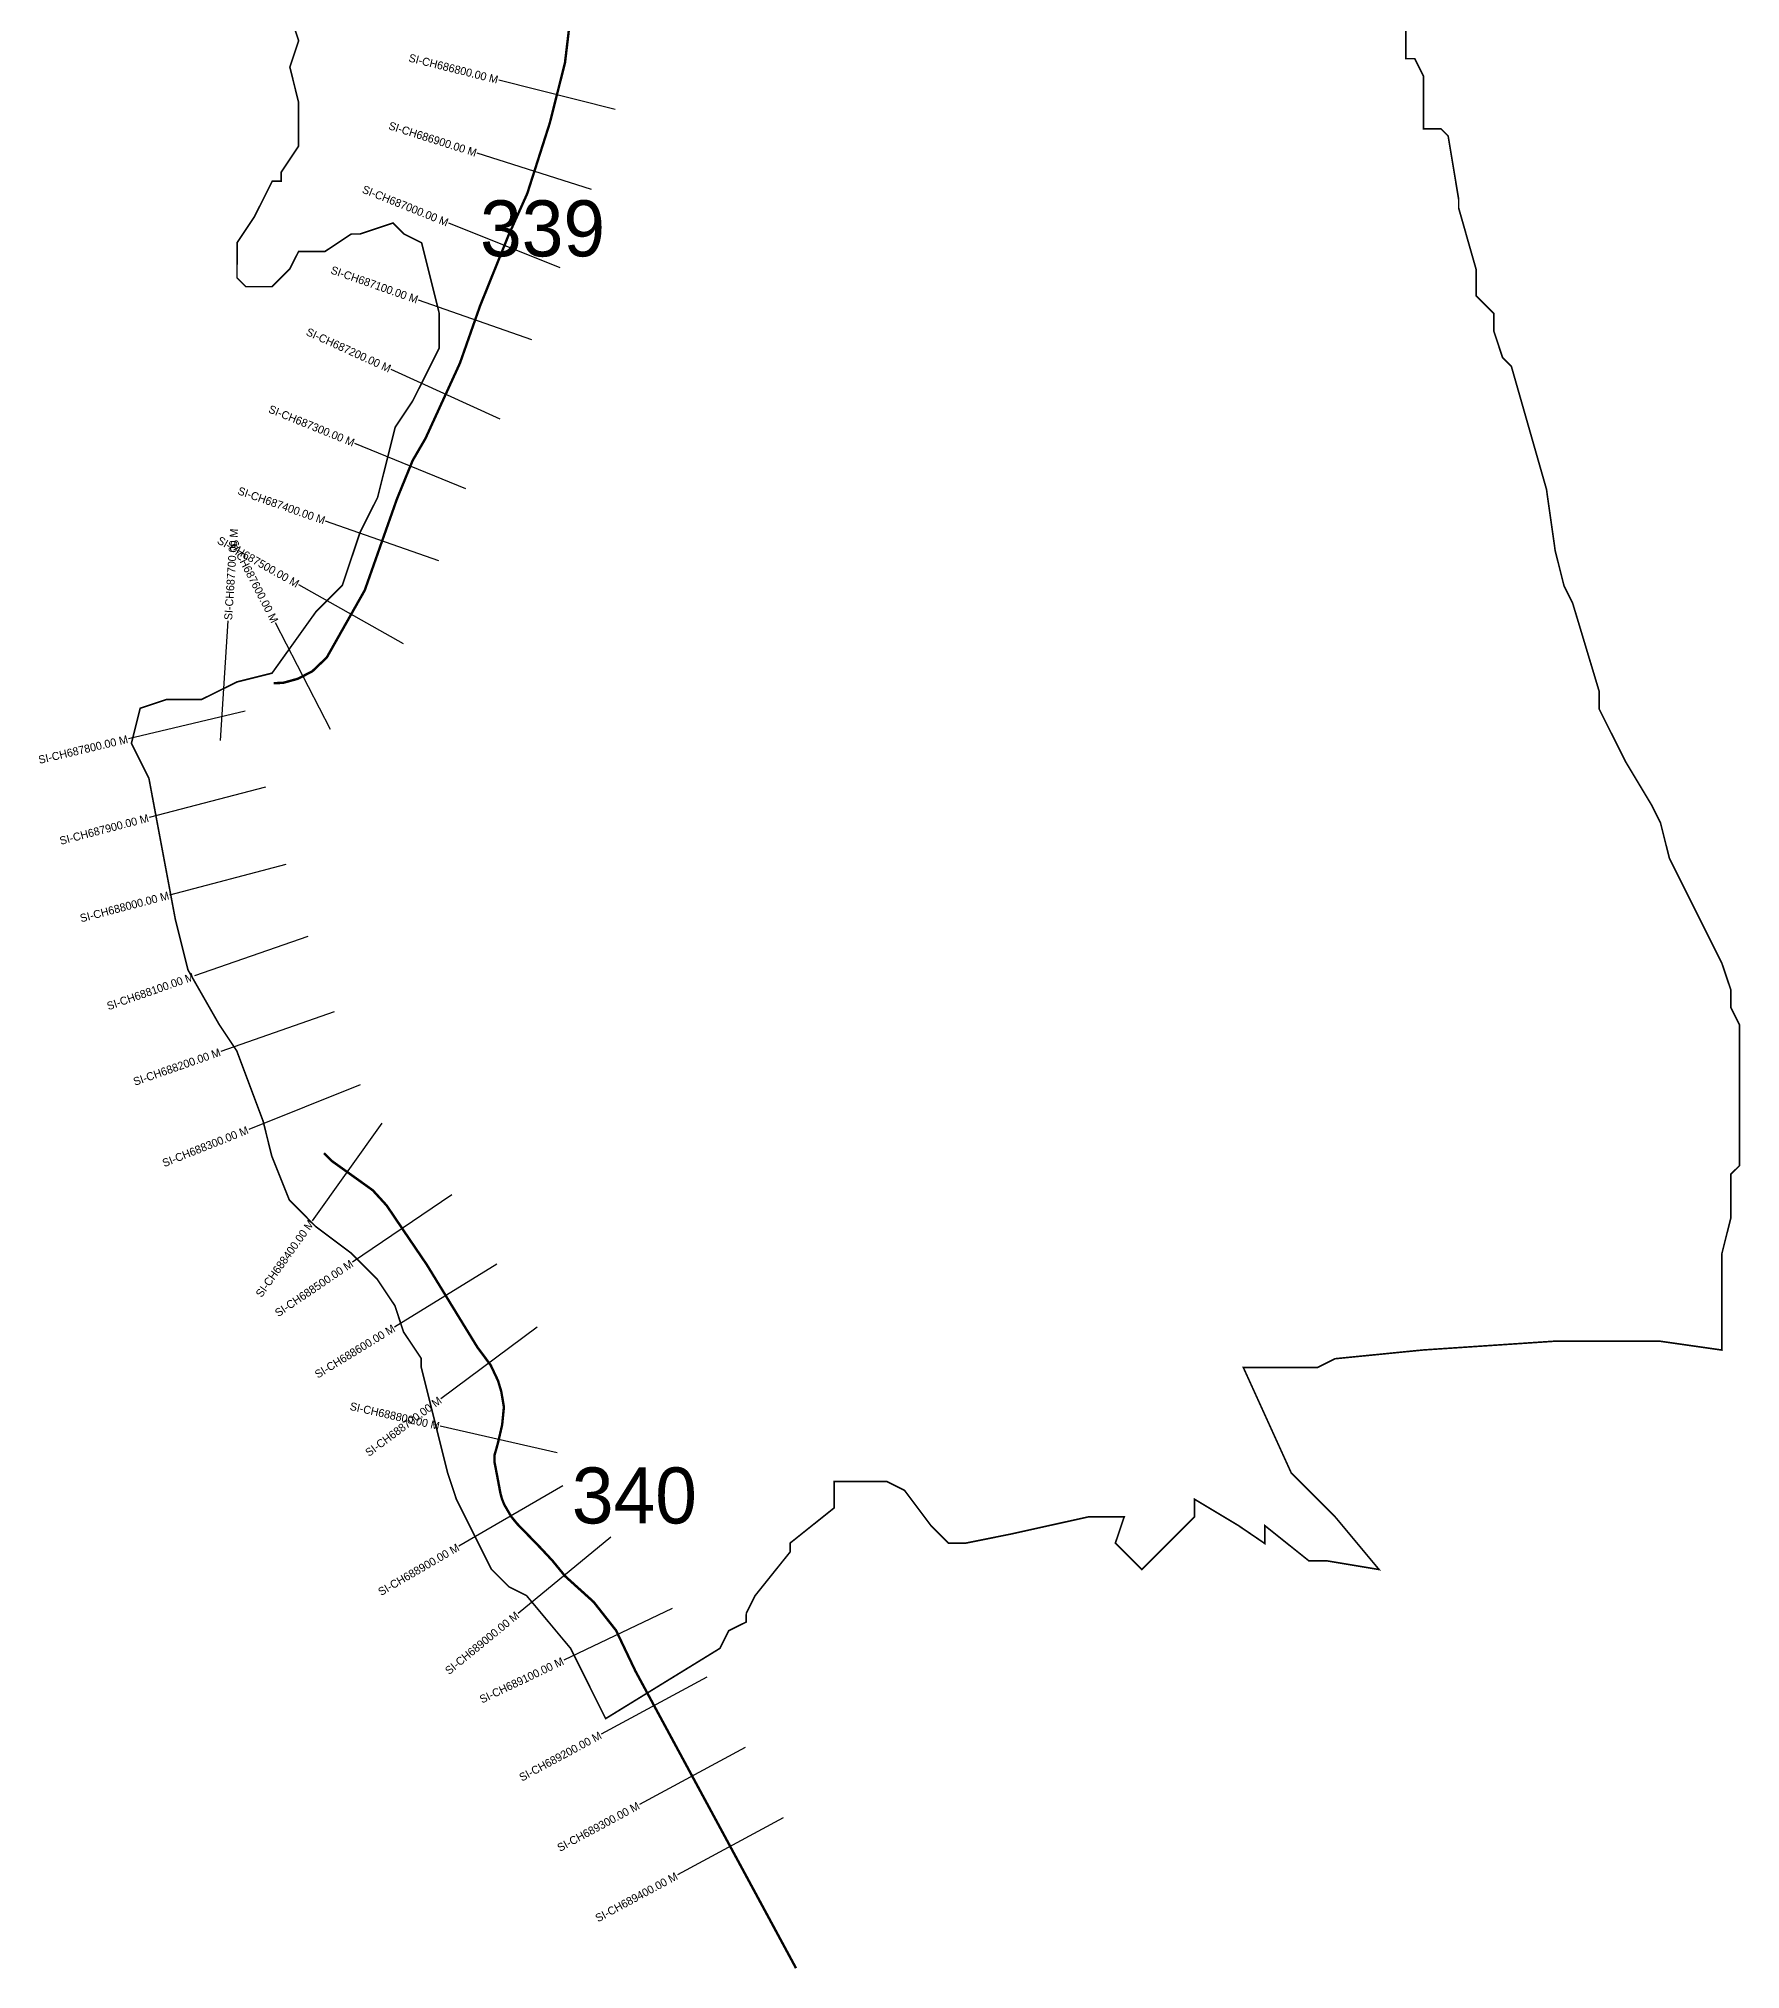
# Model space of a CAD drawing. Header units: metres. Extents: x 338831 to 341664, y 1763078 to 1767948.
# Drawn here: x 339539 to 341664, y 1763078 to 1765490 of the extents above; entities that cross this region are included whole.
import ezdxf
from ezdxf.enums import TextEntityAlignment as Align

# ---------------------------------------------------------------- set-up
doc = ezdxf.new("R2010")
doc.units = ezdxf.units.M
for name, color, linetype in [('CS', 134, 'Continuous'), ('CSMark', 6, 'Continuous'), ('NATURALLY PROTECTED', 3, 'Continuous')]:
    doc.layers.add(name, color=color, linetype=linetype)

msp = doc.modelspace()

# ---------------------------------------------------------------- linework, layer by layer
at = {"color": 6, "const_width": 2}
msp.add_lwpolyline([(341246.6, 1765542.3), (341246.6, 1765465.4), (341257.6, 1765465.4), (341268.5, 1765443.5), (341268.5, 1765377.6), (341290.5, 1765377.6), (341299.3, 1765368.8), (341312.4, 1765289.8), (341312.4, 1765278.8), (341334.3, 1765201.9), (341334.3, 1765169), (341356.3, 1765147), (341356.3, 1765125), (341367.2, 1765092.1), (341378.2, 1765081.1), (341422.1, 1764927.4), (341433, 1764850.6), (341444, 1764806.7), (341454.9, 1764784.7), (341487.9, 1764674.9), (341487.8, 1764652.9), (341520.8, 1764587.1), (341553.7, 1764532.2), (341564.6, 1764510.2), (341575.6, 1764466.3), (341641.4, 1764334.5), (341652.4, 1764301.6), (341652.4, 1764279.6), (341663.3, 1764257.7), (341663.3, 1764082), (341652.3, 1764071.1), (341652.3, 1764016.2), (341641.3, 1763972.3), (341641.2, 1763851.5), (341564.4, 1763862.5), (341432.7, 1763862.6), (341268, 1763851.6), (341158.2, 1763840.7), (341136.2, 1763829.7), (341043.4, 1763829.8), (341103.3, 1763698), (341158.1, 1763643.1), (341213, 1763577.2), (341147.1, 1763588.2), (341125.2, 1763588.2), (341070.3, 1763632.1), (341070.3, 1763609.7), (341037.4, 1763632.1), (340982.5, 1763665.1), (340982.5, 1763643.2), (340916.6, 1763577.3), (340883.6, 1763610.3), (340894.7, 1763643.2), (340850.7, 1763643.2), (340751.9, 1763621.3), (340697, 1763610.3), (340675.1, 1763610.3), (340653.1, 1763632.3), (340620.2, 1763676.2), (340598.3, 1763687.2), (340532.4, 1763687.2), (340532.4, 1763654.3), (340477.5, 1763610.4), (340477.5, 1763599.4), (340433.5, 1763544.5), (340422.6, 1763522.6), (340422.5, 1763511.6), (340400.6, 1763500.7), (340389.6, 1763478.7), (340246.9, 1763390.9), (340203, 1763478.8), (340148.1, 1763544.6), (340126.2, 1763555.6), (340104.2, 1763577.6), (340060.3, 1763665.4), (340049.4, 1763698.4), (340016.5, 1763830.1), (340016.5, 1763841.1), (339994.5, 1763874), (339983.6, 1763907), (339961.6, 1763939.9), (339928.7, 1763972.9), (339884.8, 1764005.8), (339851.9, 1764038.8), (339829.9, 1764093.7), (339819, 1764137.6), (339786.1, 1764225.4), (339764.1, 1764258.4), (339725.1, 1764326.7), (339709.3, 1764390.1), (339676.4, 1764565.8), (339654.5, 1764609.7), (339665.5, 1764653.6), (339698.4, 1764664.6), (339742.3, 1764664.6), (339786.3, 1764686.5), (339830.2, 1764697.5), (339885.1, 1764774.3), (339918, 1764807.2), (339940, 1764873.1), (339962, 1764917), (339984, 1765004.8), (340005.9, 1765037.7), (340038.9, 1765103.6), (340038.9, 1765147.5), (340028, 1765191.4), (340017, 1765235.3), (339995, 1765246.3), (339981.3, 1765260), (339940.1, 1765246.3), (339929.2, 1765246.3), (339896.2, 1765224.4), (339863.3, 1765224.4), (339852.3, 1765202.5), (339830.3, 1765180.5), (339797.4, 1765180.5), (339786.4, 1765191.5), (339786.5, 1765235.4), (339808.4, 1765268.3), (339830.4, 1765312.3), (339841.4, 1765312.3), (339841.4, 1765323.2), (339863.3, 1765356.1), (339863.3, 1765411), (339852.4, 1765454.9), (339863.4, 1765487.9), (339841.5, 1765553.8)], dxfattribs=at)
at = {"layer": 'CS'}
for p, q in [((340258.7, 1765402), (340113.3, 1765438.7)), ((340229.3, 1765301.7), (340086.3, 1765347.2)), ((340189.9, 1765203.9), (340050.8, 1765259.8)), ((340154.6, 1765113.9), (340013.1, 1765163.7)), ((340115.3, 1765014.7), (339978.8, 1765077)), ((340072.4, 1764927.9), (339933.5, 1764984.6)), ((340038.5, 1764837.8), (339897, 1764887.6)), ((339994.2, 1764734), (339863.7, 1764807.8)), ((339765.6, 1764613.1), (339775.3, 1764762.8)), ((339903.1, 1764627.1), (339834.4, 1764760.4)), ((339796.8, 1764649.9), (339650.8, 1764615.4)), ((339821.9, 1764555), (339676.8, 1764516.9)), ((339847.3, 1764458.3), (339702.2, 1764420.2)), ((339874.8, 1764368.4), (339733.2, 1764319)), ((339907.8, 1764274), (339766.2, 1764224.6)), ((339940.3, 1764182.9), (339801, 1764127.3)), ((339967.5, 1764135.2), (339880.2, 1764013.2)), ((340054.9, 1764045.5), (339930.7, 1763961.3)), ((340111.1, 1763958.7), (339983.2, 1763880.3)), ((340161.4, 1763880.2), (340041, 1763790.7)), ((340186.5, 1763723), (340040.3, 1763756.2)), ((340193.4, 1763681.8), (340063.7, 1763606.4)), ((340253.4, 1763617.5), (340137.5, 1763522.3)), ((340329.9, 1763528.5), (340194.5, 1763463.9)), ((340373.4, 1763442.7), (340241.5, 1763371.4)), ((340421, 1763354.7), (340289, 1763283.4)), ((340468.5, 1763266.8), (340336.5, 1763195.5))]:
    msp.add_line(p, q, dxfattribs=at)
at = {"layer": 'NATURALLY PROTECTED', "const_width": 3, "flags": 128}
for points in [[(339683, 1766038.7), (340158.2, 1765831.1), (340178.5, 1765751.3), (340197.6, 1765684.4), (340206.2, 1765612.1), (340208.3, 1765562.4), (340203.3, 1765520.9), (340196.1, 1765460.3), (340177.1, 1765384.9), (340149, 1765296.9), (340125.3, 1765244), (340089.9, 1765156.1), (340064.9, 1765084.9), (340021.9, 1764990.9), (340005.8, 1764963.2), (339986.1, 1764914.9), (339946, 1764801.1), (339921.3, 1764757.4), (339898.5, 1764717), (339880.4, 1764699.7), (339862.3, 1764690.4), (339843.8, 1764685.3), (339832.3, 1764685)], [(339895.1, 1764097.6), (339904.8, 1764087.8), (339956, 1764051.2), (339973.4, 1764032.1), (339997.8, 1763996), (340023.6, 1763958), (340063, 1763893.6), (340086.8, 1763854.8), (340103.2, 1763832.8), (340112.5, 1763813.1), (340116.5, 1763799.8), (340119.8, 1763780.2), (340117.6, 1763758), (340112.6, 1763736.3), (340110.1, 1763727.2), (340108, 1763720), (340108, 1763711.8), (340111.6, 1763693.1), (340115.5, 1763672.3), (340117.4, 1763665.4), (340120.2, 1763658.4), (340124.4, 1763651.2), (340129, 1763643.3), (340136.6, 1763634.1), (340149.8, 1763620.5), (340154.9, 1763615.3), (340165.6, 1763604.2), (340180.6, 1763588.1), (340196.3, 1763568.9), (340231.9, 1763536.7), (340259.9, 1763501.1), (340284.1, 1763450.3), (340334, 1763357.9), (340390.1, 1763254.1), (340441.6, 1763158.8), (340484.7, 1763079)]]:
    msp.add_lwpolyline(points, dxfattribs=at)

# ---------------------------------------------------------------- texts
at = {"char_height": 70, "attachment_point": 1}
for s, width, insert in [('339', 95.172, (340090, 1765288.3)), ('340', 605.685, (340204.7, 1763704.8))]:
    msp.add_mtext_dynamic_manual_height_columns(s, width=width, gutter_width=1, heights=[0], dxfattribs=dict(at, insert=insert))
at = {"layer": 'CSMark'}
for s, rotation, p in [('SI-CH686800.00 M', 345.8447, (340112.3, 1765438.9)), ('SI-CH686900.00 M', 342.329, (340085.4, 1765347.5)), ('SI-CH687000.00 M', 338.1011, (340049.8, 1765260.2)), ('SI-CH687100.00 M', 340.6251, (340012.1, 1765164)), ('SI-CH687200.00 M', 335.4662, (339977.9, 1765077.4)), ('SI-CH687300.00 M', 337.7908, (339932.6, 1764985)), ('SI-CH687400.00 M', 340.6056, (339896, 1764888)), ('SI-CH687500.00 M', 330.525, (339862.8, 1764808.3)), ('SI-CH687600.00 M', 297.2654, (339834, 1764761.3)), ('SI-CH687800.00 M', 13.2995, (339649.9, 1764615.2)), ('SI-CH687900.00 M', 14.71, (339675.8, 1764516.7)), ('SI-CH688000.00 M', 14.71, (339701.2, 1764419.9)), ('SI-CH688100.00 M', 19.2592, (339732.3, 1764318.6)), ('SI-CH688200.00 M', 19.2592, (339765.3, 1764224.2)), ('SI-CH688300.00 M', 21.7532, (339800, 1764127)), ('SI-CH688400.00 M', 54.4133, (339879.6, 1764012.4)), ('SI-CH688500.00 M', 34.1266, (339929.9, 1763960.8)), ('SI-CH688600.00 M', 31.487, (339982.4, 1763879.8)), ('SI-CH688800.00 M', 347.2095, (340039.3, 1763756.4)), ('SI-CH688700.00 M', 36.5917, (340040.2, 1763790.1)), ('SI-CH688900.00 M', 30.1803, (340062.8, 1763605.9)), ('SI-CH689000.00 M', 39.3779, (340136.7, 1763521.7)), ('SI-CH689100.00 M', 25.4939, (340193.6, 1763463.5)), ('SI-CH689200.00 M', 28.3828, (340240.6, 1763370.9)), ('SI-CH689300.00 M', 28.3828, (340288.1, 1763283)), ('SI-CH689400.00 M', 28.3828, (340335.7, 1763195))]:
    msp.add_text(s, height=10, rotation=rotation, dxfattribs=at).set_placement(p, align=Align.MIDDLE_RIGHT)
msp.add_text('SI-CH687700.00 M', height=10, rotation=86.2896, dxfattribs=at).set_placement((339775.3, 1764763.8), align=Align.MIDDLE_LEFT)

doc.saveas('drawing.dxf')
